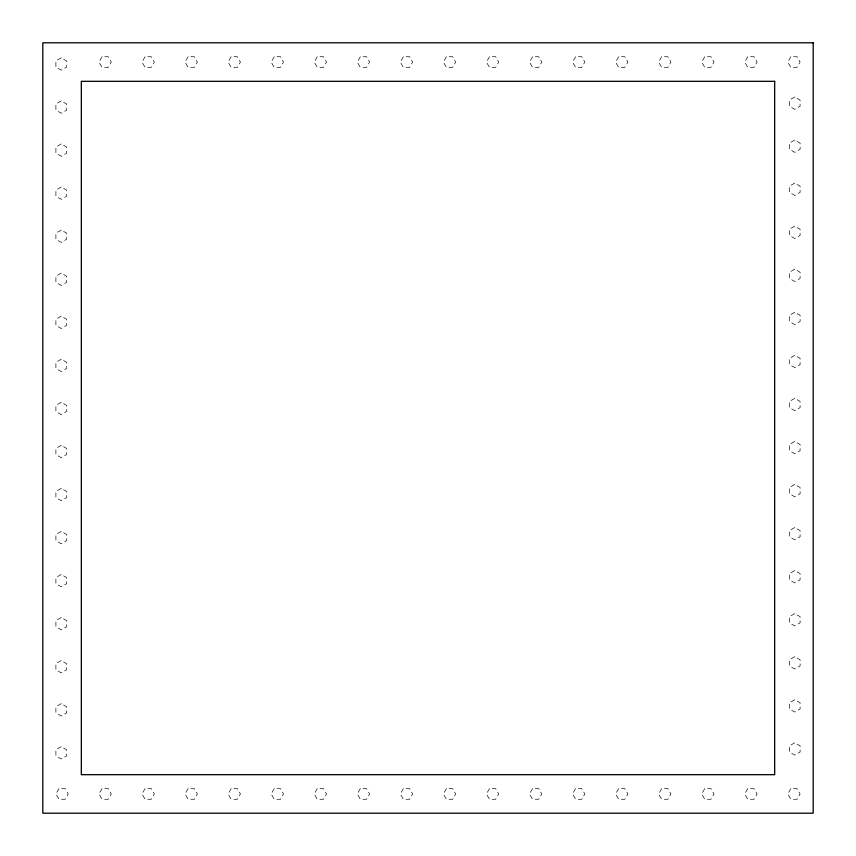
<?xml version="1.0" encoding="UTF-8"?>
<svg xmlns="http://www.w3.org/2000/svg" width="856" height="856" viewBox="0 0 856 856"><rect width="100%" height="100%" fill="white"/><g stroke="black" fill="none" stroke-linecap="round" stroke-linejoin="round"><path stroke-width="0.64" stroke-dasharray="4.28 3.21" d="M102.035 56.721L98.954 62.06L102.035 67.399L108.198 67.399L111.28 62.06L108.198 56.721L102.035 56.721M145.081 56.721L142 62.06L145.081 67.399L151.245 67.399L154.326 62.06L151.245 56.721L145.081 56.721M188.138 56.721L185.056 62.06L188.138 67.399L194.301 67.399L197.383 62.06L194.301 56.721L188.138 56.721M231.184 56.721L228.103 62.06L231.184 67.399L237.347 67.399L240.429 62.06L237.347 56.721L231.184 56.721M274.241 56.721L271.159 62.06L274.241 67.399L280.404 67.399L283.486 62.06L280.404 56.721L274.241 56.721M317.287 56.721L314.205 62.06L317.287 67.399L323.45 67.399L326.532 62.06L323.45 56.721L317.287 56.721M360.344 56.721L357.262 62.06L360.344 67.399L366.507 67.399L369.589 62.06L366.507 56.721L360.344 56.721M403.39 56.721L400.308 62.06L403.39 67.399L409.553 67.399L412.635 62.06L409.553 56.721L403.39 56.721M446.447 56.721L443.365 62.06L446.447 67.399L452.61 67.399L455.692 62.06L452.61 56.721L446.447 56.721M58.978 788.601L55.897 793.94L58.978 799.279L65.142 799.279L68.223 793.94L65.142 788.601L58.978 788.601M489.493 56.721L486.411 62.06L489.493 67.399L495.656 67.399L498.738 62.06L495.656 56.721L489.493 56.721M102.035 788.601L98.954 793.94L102.035 799.279L108.198 799.279L111.28 793.94L108.198 788.601L102.035 788.601M532.55 56.721L529.468 62.06L532.55 67.399L538.713 67.399L541.795 62.06L538.713 56.721L532.55 56.721M145.081 788.601L142 793.94L145.081 799.279L151.245 799.279L154.326 793.94L151.245 788.601L145.081 788.601M575.596 56.721L572.514 62.06L575.596 67.399L581.759 67.399L584.841 62.06L581.759 56.721L575.596 56.721M188.138 788.601L185.056 793.94L188.138 799.279L194.301 799.279L197.383 793.94L194.301 788.601L188.138 788.601M618.653 56.721L615.571 62.06L618.653 67.399L624.816 67.399L627.897 62.06L624.816 56.721L618.653 56.721M231.184 788.601L228.103 793.94L231.184 799.279L237.347 799.279L240.429 793.94L237.347 788.601L231.184 788.601M661.699 56.721L658.617 62.06L661.699 67.399L667.862 67.399L670.943 62.06L667.862 56.721L661.699 56.721M274.241 788.601L271.159 793.94L274.241 799.279L280.404 799.279L283.486 793.94L280.404 788.601L274.241 788.601M704.755 56.721L701.674 62.06L704.755 67.399L710.919 67.399L714 62.06L710.919 56.721L704.755 56.721M317.287 788.601L314.205 793.94L317.287 799.279L323.45 799.279L326.532 793.94L323.45 788.601L317.287 788.601M747.802 56.721L744.72 62.06L747.802 67.399L753.965 67.399L757.046 62.06L753.965 56.721L747.802 56.721M360.344 788.601L357.262 793.94L360.344 799.279L366.507 799.279L369.589 793.94L366.507 788.601L360.344 788.601M790.858 56.721L787.777 62.06L790.858 67.399L797.022 67.399L800.103 62.06L797.022 56.721L790.858 56.721M403.39 788.601L400.308 793.94L403.39 799.279L409.553 799.279L412.635 793.94L409.553 788.601L403.39 788.601M446.447 788.601L443.365 793.94L446.447 799.279L452.61 799.279L455.692 793.94L452.61 788.601L446.447 788.601M489.493 788.601L486.411 793.94L489.493 799.279L495.656 799.279L498.738 793.94L495.656 788.601L489.493 788.601M532.55 788.601L529.468 793.94L532.55 799.279L538.713 799.279L541.795 793.94L538.713 788.601L532.55 788.601M575.596 788.601L572.514 793.94L575.596 799.279L581.759 799.279L584.841 793.94L581.759 788.601L575.596 788.601M618.653 788.601L615.571 793.94L618.653 799.279L624.816 799.279L627.897 793.94L624.816 788.601L618.653 788.601M661.699 788.601L658.617 793.94L661.699 799.279L667.862 799.279L670.943 793.94L667.862 788.601L661.699 788.601M704.755 788.601L701.674 793.94L704.755 799.279L710.919 799.279L714 793.94L710.919 788.601L704.755 788.601M747.802 788.601L744.72 793.94L747.802 799.279L753.965 799.279L757.046 793.94L753.965 788.601L747.802 788.601M790.858 788.601L787.777 793.94L790.858 799.279L797.022 799.279L800.103 793.94L797.022 788.601L790.858 788.601M61.236 57.855L55.897 60.937L55.897 67.1L61.236 70.181L66.575 67.1L66.575 60.937L61.236 57.855M61.236 100.901L55.897 103.983L55.897 110.146L61.236 113.227L66.575 110.146L66.575 103.983L61.236 100.901M61.236 143.958L55.897 147.039L55.897 153.203L61.236 156.284L66.575 153.203L66.575 147.039L61.236 143.958M61.236 187.004L55.897 190.086L55.897 196.249L61.236 199.33L66.575 196.249L66.575 190.086L61.236 187.004M61.236 230.061L55.897 233.142L55.897 239.306L61.236 242.387L66.575 239.306L66.575 233.142L61.236 230.061M61.236 273.118L55.897 276.199L55.897 282.362L61.236 285.444L66.575 282.362L66.575 276.199L61.236 273.118M61.236 316.164L55.897 319.245L55.897 325.408L61.236 328.49L66.575 325.408L66.575 319.245L61.236 316.164M61.236 359.22L55.897 362.302L55.897 368.465L61.236 371.547L66.575 368.465L66.575 362.302L61.236 359.22M61.236 402.267L55.897 405.348L55.897 411.511L61.236 414.593L66.575 411.511L66.575 405.348L61.236 402.267M61.236 445.323L55.897 448.405L55.897 454.568L61.236 457.65L66.575 454.568L66.575 448.405L61.236 445.323M61.236 488.369L55.897 491.451L55.897 497.614L61.236 500.696L66.575 497.614L66.575 491.451L61.236 488.369M794.764 96.996L789.425 100.077L789.425 106.24L794.764 109.322L800.103 106.24L800.103 100.077L794.764 96.996M61.236 531.426L55.897 534.508L55.897 540.671L61.236 543.753L66.575 540.671L66.575 534.508L61.236 531.426M794.764 140.042L789.425 143.123L789.425 149.286L794.764 152.368L800.103 149.286L800.103 143.123L794.764 140.042M61.236 574.472L55.897 577.554L55.897 583.717L61.236 586.799L66.575 583.717L66.575 577.554L61.236 574.472M794.764 183.098L789.425 186.18L789.425 192.343L794.764 195.425L800.103 192.343L800.103 186.18L794.764 183.098M61.236 617.529L55.897 620.611L55.897 626.774L61.236 629.856L66.575 626.774L66.575 620.611L61.236 617.529M794.764 226.144L789.425 229.226L789.425 235.389L794.764 238.471L800.103 235.389L800.103 229.226L794.764 226.144M61.236 660.575L55.897 663.657L55.897 669.82L61.236 672.902L66.575 669.82L66.575 663.657L61.236 660.575M794.764 269.201L789.425 272.283L789.425 278.446L794.764 281.528L800.103 278.446L800.103 272.283L794.764 269.201M61.236 703.632L55.897 706.714L55.897 712.877L61.236 715.958L66.575 712.877L66.575 706.714L61.236 703.632M794.764 312.247L789.425 315.329L789.425 321.492L794.764 324.574L800.103 321.492L800.103 315.329L794.764 312.247M61.236 746.678L55.897 749.76L55.897 755.923L61.236 759.005L66.575 755.923L66.575 749.76L61.236 746.678M794.764 355.304L789.425 358.386L789.425 364.549L794.764 367.631L800.103 364.549L800.103 358.386L794.764 355.304M794.764 398.35L789.425 401.432L789.425 407.595L794.764 410.677L800.103 407.595L800.103 401.432L794.764 398.35M794.764 441.407L789.425 444.489L789.425 450.652L794.764 453.734L800.103 450.652L800.103 444.489L794.764 441.407M794.764 484.453L789.425 487.535L789.425 493.698L794.764 496.78L800.103 493.698L800.103 487.535L794.764 484.453M794.764 527.51L789.425 530.592L789.425 536.755L794.764 539.836L800.103 536.755L800.103 530.592L794.764 527.51M794.764 570.556L789.425 573.638L789.425 579.801L794.764 582.883L800.103 579.801L800.103 573.638L794.764 570.556M794.764 613.613L789.425 616.695L789.425 622.858L794.764 625.939L800.103 622.858L800.103 616.695L794.764 613.613M794.764 656.67L789.425 659.751L789.425 665.915L794.764 668.996L800.103 665.915L800.103 659.751L794.764 656.67M794.764 699.716L789.425 702.797L789.425 708.961L794.764 712.042L800.103 708.961L800.103 702.797L794.764 699.716M794.764 742.773L789.425 745.854L789.425 752.017L794.764 755.099L800.103 752.017L800.103 745.854L794.764 742.773"/><path stroke-width="1.28" d="M813.2 42.8L42.8 42.8L42.8 813.2L813.2 813.2L813.2 42.8M774.68 81.32L81.32 81.32L81.32 774.68L774.68 774.68L774.68 81.32"/></g></svg>
